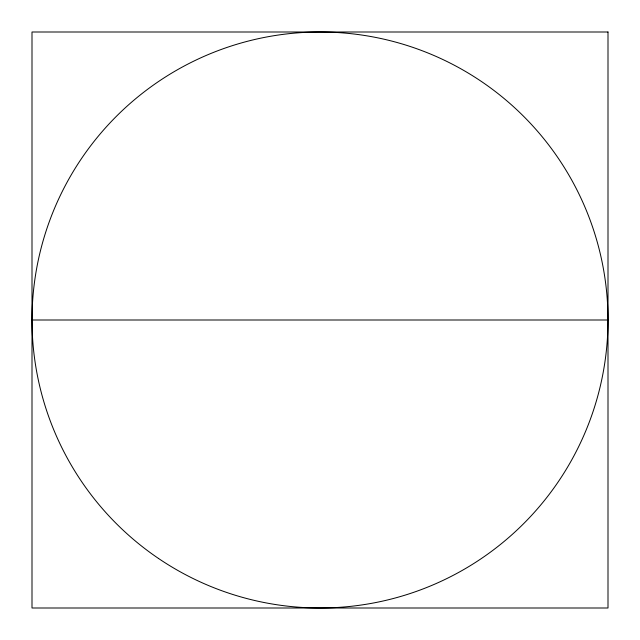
<?xml version="1.0" encoding="UTF-8"?>
<svg xmlns="http://www.w3.org/2000/svg" width="640" height="640" viewBox="0 0 640 640"><rect width="100%" height="100%" fill="white"/><g stroke="black" fill="none" stroke-linecap="round" stroke-linejoin="round"><path stroke-width="0.96" d="M32 320L608 320M608 32L32 32L32 608L608 608L608 32M158.576 558.504A288 288 0 0 0 607.264 340.544A288 288 0 0 0 194.16 60.944A288 288 0 0 0 158.576 558.504"/></g></svg>
